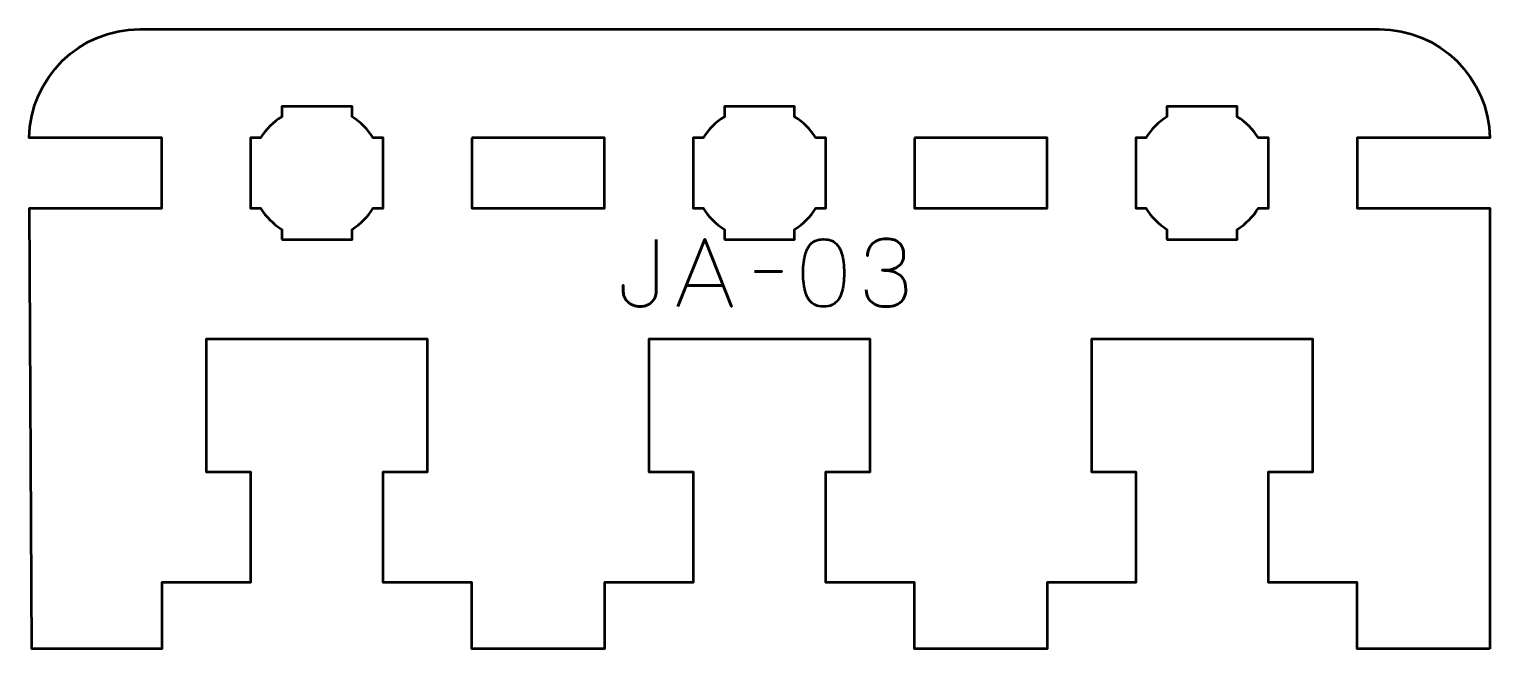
# Model space of a CAD drawing. Header units: centimetres. Extents: x -13.8 to -7.2, y -16.25 to -13.45.
import ezdxf

# ---------------------------------------------------------------- set-up
doc = ezdxf.new("R2010")
doc.units = ezdxf.units.CM
doc.header["$MEASUREMENT"] = 0
doc.layers.add('Layer 1', color=7, linetype='Continuous')

msp = doc.modelspace()

# ---------------------------------------------------------------- linework, layer by layer
at = {"layer": 'Layer 1', "lineweight": 53}
for points, knots in [([(-7.2, -16.25), (-7.2, -16.25), (-7.2, -15.95), (-7.2, -15.95), (-7.2, -15.95), (-7.2, -15.95), (-7.2, -15.95001), (-7.2, -15.95001), (-7.2, -15.95001), (-7.2, -15.95001), (-7.2, -14.25875), (-7.2, -14.25875), (-7.2, -14.25875), (-7.2, -14.25875), (-7.80001, -14.25875), (-7.80001, -14.25875), (-7.80001, -14.25875), (-7.80001, -14.25875), (-7.80001, -13.94125), (-7.80001, -13.94125), (-7.80001, -13.94125), (-7.80001, -13.94125), (-7.20011, -13.94125), (-7.20011, -13.94125), (-7.20011, -13.94125), (-7.20479, -13.6692), (-7.42685, -13.45), (-7.70001, -13.45), (-7.70001, -13.45), (-7.70001, -13.45), (-13.30011, -13.45), (-13.30011, -13.45), (-13.30011, -13.45), (-13.57327, -13.45), (-13.79533, -13.6692), (-13.80001, -13.94125), (-13.80001, -13.94125), (-13.80001, -13.94125), (-13.20011, -13.94125), (-13.20011, -13.94125), (-13.20011, -13.94125), (-13.20011, -13.94125), (-13.20011, -14.25875), (-13.20011, -14.25875), (-13.20011, -14.25875), (-13.20011, -14.25875), (-13.79819, -14.25875), (-13.79819, -14.25875), (-13.79819, -14.25875), (-13.79819, -14.25875), (-13.78761, -16.25), (-13.78761, -16.25), (-13.78761, -16.25), (-13.78761, -16.25), (-13.20011, -16.25), (-13.20011, -16.25), (-13.20011, -16.25), (-13.20011, -16.25), (-13.20011, -15.95), (-13.20011, -15.95), (-13.20011, -15.95), (-13.20011, -15.95), (-12.8001, -15.95), (-12.8001, -15.95), (-12.8001, -15.95), (-12.8001, -15.95), (-12.8001, -15.45), (-12.8001, -15.45), (-12.8001, -15.45), (-12.8001, -15.45), (-13.0001, -15.44999), (-13.0001, -15.44999), (-13.0001, -15.44999), (-13.0001, -15.44999), (-13.0001, -14.85), (-13.0001, -14.85), (-13.0001, -14.85), (-12.61677, -14.85), (-12.38342, -14.85), (-12.00009, -14.85), (-12.00009, -14.85), (-12.00009, -14.85), (-12.00009, -15.44999), (-12.00009, -15.44999), (-12.00009, -15.44999), (-12.00009, -15.44999), (-12.20009, -15.45), (-12.20009, -15.45), (-12.20009, -15.45), (-12.20009, -15.45), (-12.20009, -15.95001), (-12.20009, -15.95001), (-12.20009, -15.95001), (-12.20009, -15.95001), (-11.80008, -15.95), (-11.80008, -15.95), (-11.80008, -15.95), (-11.80008, -15.95), (-11.80008, -16.25), (-11.80008, -16.25), (-11.80008, -16.25), (-11.80008, -16.25), (-11.20007, -16.25), (-11.20007, -16.25), (-11.20007, -16.25), (-11.20007, -16.25), (-11.20007, -15.95), (-11.20007, -15.95), (-11.20007, -15.95), (-11.20007, -15.95), (-10.80007, -15.95), (-10.80007, -15.95), (-10.80007, -15.95), (-10.80007, -15.95), (-10.80007, -15.45), (-10.80007, -15.45), (-10.80007, -15.45), (-10.80007, -15.45), (-11.00007, -15.44999), (-11.00007, -15.44999), (-11.00007, -15.44999), (-11.00007, -15.44999), (-11.00007, -14.85), (-11.00007, -14.85), (-11.00007, -14.85), (-10.61673, -14.85), (-10.38339, -14.85), (-10.00005, -14.85), (-10.00005, -14.85), (-10.00005, -14.85), (-10.00005, -15.44999), (-10.00005, -15.44999), (-10.00005, -15.44999), (-10.00005, -15.44999), (-10.20005, -15.45), (-10.20005, -15.45), (-10.20005, -15.45), (-10.20005, -15.45), (-10.20005, -15.95001), (-10.20005, -15.95001), (-10.20005, -15.95001), (-10.20005, -15.95001), (-9.80005, -15.95), (-9.80005, -15.95), (-9.80005, -15.95), (-9.80005, -15.95), (-9.80005, -16.25), (-9.80005, -16.25), (-9.80005, -16.25), (-9.80005, -16.25), (-9.20004, -16.25), (-9.20004, -16.25), (-9.20004, -16.25), (-9.20004, -16.25), (-9.20004, -15.95), (-9.20004, -15.95), (-9.20004, -15.95), (-9.20004, -15.95), (-8.80003, -15.95), (-8.80003, -15.95), (-8.80003, -15.95), (-8.80003, -15.95), (-8.80003, -15.45), (-8.80003, -15.45), (-8.80003, -15.45), (-8.80003, -15.45), (-9.00003, -15.44999), (-9.00003, -15.44999), (-9.00003, -15.44999), (-9.00003, -15.44999), (-9.00003, -14.85), (-9.00003, -14.85), (-9.00003, -14.85), (-8.6167, -14.85), (-8.38335, -14.85), (-8.00002, -14.85), (-8.00002, -14.85), (-8.00002, -14.85), (-8.00002, -15.44999), (-8.00002, -15.44999), (-8.00002, -15.44999), (-8.00002, -15.44999), (-8.20002, -15.45), (-8.20002, -15.45), (-8.20002, -15.45), (-8.20002, -15.45), (-8.20002, -15.95001), (-8.20002, -15.95001), (-8.20002, -15.95001), (-8.20002, -15.95001), (-7.80001, -15.95), (-7.80001, -15.95), (-7.80001, -15.95), (-7.80001, -15.95), (-7.80001, -16.25), (-7.80001, -16.25), (-7.80001, -16.25), (-7.80001, -16.25), (-7.2, -16.25), (-7.2, -16.25)], [0, 0, 0, 0, 0.02, 0.02, 0.02, 0.02, 0.04, 0.04, 0.04, 0.04, 0.06, 0.06, 0.06, 0.06, 0.08, 0.08, 0.08, 0.08, 0.1, 0.1, 0.1, 0.1, 0.12, 0.12, 0.12, 0.12, 0.14, 0.14, 0.14, 0.14, 0.16, 0.16, 0.16, 0.16, 0.18, 0.18, 0.18, 0.18, 0.2, 0.2, 0.2, 0.2, 0.22, 0.22, 0.22, 0.22, 0.24, 0.24, 0.24, 0.24, 0.26, 0.26, 0.26, 0.26, 0.28, 0.28, 0.28, 0.28, 0.3, 0.3, 0.3, 0.3, 0.32, 0.32, 0.32, 0.32, 0.34, 0.34, 0.34, 0.34, 0.36, 0.36, 0.36, 0.36, 0.38, 0.38, 0.38, 0.38, 0.4, 0.4, 0.4, 0.4, 0.42, 0.42, 0.42, 0.42, 0.44, 0.44, 0.44, 0.44, 0.46, 0.46, 0.46, 0.46, 0.48, 0.48, 0.48, 0.48, 0.5, 0.5, 0.5, 0.5, 0.52, 0.52, 0.52, 0.52, 0.54, 0.54, 0.54, 0.54, 0.56, 0.56, 0.56, 0.56, 0.58, 0.58, 0.58, 0.58, 0.6, 0.6, 0.6, 0.6, 0.62, 0.62, 0.62, 0.62, 0.64, 0.64, 0.64, 0.64, 0.66, 0.66, 0.66, 0.66, 0.68, 0.68, 0.68, 0.68, 0.7, 0.7, 0.7, 0.7, 0.72, 0.72, 0.72, 0.72, 0.74, 0.74, 0.74, 0.74, 0.76, 0.76, 0.76, 0.76, 0.78, 0.78, 0.78, 0.78, 0.8, 0.8, 0.8, 0.8, 0.82, 0.82, 0.82, 0.82, 0.84, 0.84, 0.84, 0.84, 0.86, 0.86, 0.86, 0.86, 0.88, 0.88, 0.88, 0.88, 0.9, 0.9, 0.9, 0.9, 0.92, 0.92, 0.92, 0.92, 0.94, 0.94, 0.94, 0.94, 0.96, 0.96, 0.96, 0.96, 0.98, 0.98, 0.98, 0.98, 1, 1, 1, 1]), ([(-12.65885, -14.4), (-12.65885, -14.4), (-12.65885, -14.35456), (-12.65885, -14.35456), (-12.65885, -14.35456), (-12.69761, -14.33033), (-12.73043, -14.2975), (-12.75466, -14.25875), (-12.75466, -14.25875), (-12.75466, -14.25875), (-12.8001, -14.25875), (-12.8001, -14.25875), (-12.8001, -14.25875), (-12.8001, -14.25875), (-12.8001, -14.1), (-12.8001, -14.1), (-12.8001, -14.1), (-12.8001, -14.1), (-12.8001, -13.94125), (-12.8001, -13.94125), (-12.8001, -13.94125), (-12.8001, -13.94125), (-12.75466, -13.94125), (-12.75466, -13.94125), (-12.75466, -13.94125), (-12.73043, -13.9025), (-12.69761, -13.86967), (-12.65885, -13.84544), (-12.65885, -13.84544), (-12.65885, -13.84544), (-12.65885, -13.8), (-12.65885, -13.8), (-12.65885, -13.8), (-12.65885, -13.8), (-12.50009, -13.8), (-12.50009, -13.8), (-12.50009, -13.8), (-12.50009, -13.8), (-12.34134, -13.8), (-12.34134, -13.8), (-12.34134, -13.8), (-12.34134, -13.8), (-12.34134, -13.84544), (-12.34134, -13.84544), (-12.34134, -13.84544), (-12.30258, -13.86967), (-12.26976, -13.9025), (-12.24553, -13.94125), (-12.24553, -13.94125), (-12.24553, -13.94125), (-12.20009, -13.94125), (-12.20009, -13.94125), (-12.20009, -13.94125), (-12.20009, -13.94125), (-12.20009, -14.1), (-12.20009, -14.1), (-12.20009, -14.1), (-12.20009, -14.1), (-12.20009, -14.25875), (-12.20009, -14.25875), (-12.20009, -14.25875), (-12.20009, -14.25875), (-12.24553, -14.25875), (-12.24553, -14.25875), (-12.24553, -14.25875), (-12.26976, -14.2975), (-12.30258, -14.33033), (-12.34134, -14.35456), (-12.34134, -14.35456), (-12.34134, -14.35456), (-12.34134, -14.4), (-12.34134, -14.4), (-12.34134, -14.4), (-12.34134, -14.4), (-12.50009, -14.4), (-12.50009, -14.4), (-12.50009, -14.4), (-12.50009, -14.4), (-12.65885, -14.4), (-12.65885, -14.4)], [0, 0, 0, 0, 0.05, 0.05, 0.05, 0.05, 0.1, 0.1, 0.1, 0.1, 0.15, 0.15, 0.15, 0.15, 0.2, 0.2, 0.2, 0.2, 0.25, 0.25, 0.25, 0.25, 0.3, 0.3, 0.3, 0.3, 0.35, 0.35, 0.35, 0.35, 0.4, 0.4, 0.4, 0.4, 0.45, 0.45, 0.45, 0.45, 0.5, 0.5, 0.5, 0.5, 0.55, 0.55, 0.55, 0.55, 0.6, 0.6, 0.6, 0.6, 0.65, 0.65, 0.65, 0.65, 0.7, 0.7, 0.7, 0.7, 0.75, 0.75, 0.75, 0.75, 0.8, 0.8, 0.8, 0.8, 0.85, 0.85, 0.85, 0.85, 0.9, 0.9, 0.9, 0.9, 0.95, 0.95, 0.95, 0.95, 1, 1, 1, 1]), ([(-10.65881, -14.4), (-10.65881, -14.4), (-10.65881, -14.35456), (-10.65881, -14.35456), (-10.65881, -14.35456), (-10.69757, -14.33033), (-10.73039, -14.2975), (-10.75462, -14.25875), (-10.75462, -14.25875), (-10.75462, -14.25875), (-10.80007, -14.25875), (-10.80007, -14.25875), (-10.80007, -14.25875), (-10.80007, -14.25875), (-10.80007, -14.1), (-10.80007, -14.1), (-10.80007, -14.1), (-10.80007, -14.1), (-10.80007, -13.94125), (-10.80007, -13.94125), (-10.80007, -13.94125), (-10.80007, -13.94125), (-10.75462, -13.94125), (-10.75462, -13.94125), (-10.75462, -13.94125), (-10.73039, -13.9025), (-10.69757, -13.86967), (-10.65881, -13.84544), (-10.65881, -13.84544), (-10.65881, -13.84544), (-10.65881, -13.8), (-10.65881, -13.8), (-10.65881, -13.8), (-10.65881, -13.8), (-10.50006, -13.8), (-10.50006, -13.8), (-10.50006, -13.8), (-10.50006, -13.8), (-10.34131, -13.8), (-10.34131, -13.8), (-10.34131, -13.8), (-10.34131, -13.8), (-10.34131, -13.84544), (-10.34131, -13.84544), (-10.34131, -13.84544), (-10.30255, -13.86967), (-10.26973, -13.9025), (-10.2455, -13.94125), (-10.2455, -13.94125), (-10.2455, -13.94125), (-10.20005, -13.94125), (-10.20005, -13.94125), (-10.20005, -13.94125), (-10.20005, -13.94125), (-10.20005, -14.1), (-10.20005, -14.1), (-10.20005, -14.1), (-10.20005, -14.1), (-10.20005, -14.25875), (-10.20005, -14.25875), (-10.20005, -14.25875), (-10.20005, -14.25875), (-10.2455, -14.25875), (-10.2455, -14.25875), (-10.2455, -14.25875), (-10.26973, -14.2975), (-10.30255, -14.33033), (-10.34131, -14.35456), (-10.34131, -14.35456), (-10.34131, -14.35456), (-10.34131, -14.4), (-10.34131, -14.4), (-10.34131, -14.4), (-10.34131, -14.4), (-10.50006, -14.4), (-10.50006, -14.4), (-10.50006, -14.4), (-10.50006, -14.4), (-10.65881, -14.4), (-10.65881, -14.4)], [0, 0, 0, 0, 0.05, 0.05, 0.05, 0.05, 0.1, 0.1, 0.1, 0.1, 0.15, 0.15, 0.15, 0.15, 0.2, 0.2, 0.2, 0.2, 0.25, 0.25, 0.25, 0.25, 0.3, 0.3, 0.3, 0.3, 0.35, 0.35, 0.35, 0.35, 0.4, 0.4, 0.4, 0.4, 0.45, 0.45, 0.45, 0.45, 0.5, 0.5, 0.5, 0.5, 0.55, 0.55, 0.55, 0.55, 0.6, 0.6, 0.6, 0.6, 0.65, 0.65, 0.65, 0.65, 0.7, 0.7, 0.7, 0.7, 0.75, 0.75, 0.75, 0.75, 0.8, 0.8, 0.8, 0.8, 0.85, 0.85, 0.85, 0.85, 0.9, 0.9, 0.9, 0.9, 0.95, 0.95, 0.95, 0.95, 1, 1, 1, 1]), ([(-8.65878, -14.4), (-8.65878, -14.4), (-8.65878, -14.35456), (-8.65878, -14.35456), (-8.65878, -14.35456), (-8.69754, -14.33033), (-8.73036, -14.2975), (-8.75459, -14.25875), (-8.75459, -14.25875), (-8.75459, -14.25875), (-8.80003, -14.25875), (-8.80003, -14.25875), (-8.80003, -14.25875), (-8.80003, -14.25875), (-8.80003, -14.1), (-8.80003, -14.1), (-8.80003, -14.1), (-8.80003, -14.1), (-8.80003, -13.94125), (-8.80003, -13.94125), (-8.80003, -13.94125), (-8.80003, -13.94125), (-8.75459, -13.94125), (-8.75459, -13.94125), (-8.75459, -13.94125), (-8.73036, -13.9025), (-8.69754, -13.86967), (-8.65878, -13.84544), (-8.65878, -13.84544), (-8.65878, -13.84544), (-8.65878, -13.8), (-8.65878, -13.8), (-8.65878, -13.8), (-8.65878, -13.8), (-8.50003, -13.8), (-8.50003, -13.8), (-8.50003, -13.8), (-8.50003, -13.8), (-8.34127, -13.8), (-8.34127, -13.8), (-8.34127, -13.8), (-8.34127, -13.8), (-8.34127, -13.84544), (-8.34127, -13.84544), (-8.34127, -13.84544), (-8.30251, -13.86967), (-8.26969, -13.9025), (-8.24546, -13.94125), (-8.24546, -13.94125), (-8.24546, -13.94125), (-8.20002, -13.94125), (-8.20002, -13.94125), (-8.20002, -13.94125), (-8.20002, -13.94125), (-8.20002, -14.1), (-8.20002, -14.1), (-8.20002, -14.1), (-8.20002, -14.1), (-8.20002, -14.25875), (-8.20002, -14.25875), (-8.20002, -14.25875), (-8.20002, -14.25875), (-8.24546, -14.25875), (-8.24546, -14.25875), (-8.24546, -14.25875), (-8.26969, -14.2975), (-8.30251, -14.33033), (-8.34127, -14.35456), (-8.34127, -14.35456), (-8.34127, -14.35456), (-8.34127, -14.4), (-8.34127, -14.4), (-8.34127, -14.4), (-8.34127, -14.4), (-8.50003, -14.4), (-8.50003, -14.4), (-8.50003, -14.4), (-8.50003, -14.4), (-8.65878, -14.4), (-8.65878, -14.4)], [0, 0, 0, 0, 0.05, 0.05, 0.05, 0.05, 0.1, 0.1, 0.1, 0.1, 0.15, 0.15, 0.15, 0.15, 0.2, 0.2, 0.2, 0.2, 0.25, 0.25, 0.25, 0.25, 0.3, 0.3, 0.3, 0.3, 0.35, 0.35, 0.35, 0.35, 0.4, 0.4, 0.4, 0.4, 0.45, 0.45, 0.45, 0.45, 0.5, 0.5, 0.5, 0.5, 0.55, 0.55, 0.55, 0.55, 0.6, 0.6, 0.6, 0.6, 0.65, 0.65, 0.65, 0.65, 0.7, 0.7, 0.7, 0.7, 0.75, 0.75, 0.75, 0.75, 0.8, 0.8, 0.8, 0.8, 0.85, 0.85, 0.85, 0.85, 0.9, 0.9, 0.9, 0.9, 0.95, 0.95, 0.95, 0.95, 1, 1, 1, 1]), ([(-11.80008, -13.94125), (-11.80008, -13.94125), (-11.20007, -13.94125), (-11.20007, -13.94125), (-11.20007, -13.94125), (-11.20007, -13.94125), (-11.20007, -14.25875), (-11.20007, -14.25875), (-11.20007, -14.25875), (-11.20007, -14.25875), (-11.80008, -14.25875), (-11.80008, -14.25875), (-11.80008, -14.25875), (-11.80008, -14.25875), (-11.80008, -13.94125), (-11.80008, -13.94125)], [0, 0, 0, 0, 0.25, 0.25, 0.25, 0.25, 0.5, 0.5, 0.5, 0.5, 0.75, 0.75, 0.75, 0.75, 1, 1, 1, 1]), ([(-9.80005, -13.94125), (-9.80005, -13.94125), (-9.20004, -13.94125), (-9.20004, -13.94125), (-9.20004, -13.94125), (-9.20004, -13.94125), (-9.20004, -14.25875), (-9.20004, -14.25875), (-9.20004, -14.25875), (-9.20004, -14.25875), (-9.80005, -14.25875), (-9.80005, -14.25875), (-9.80005, -14.25875), (-9.80005, -14.25875), (-9.80005, -13.94125), (-9.80005, -13.94125)], [0, 0, 0, 0, 0.25, 0.25, 0.25, 0.25, 0.5, 0.5, 0.5, 0.5, 0.75, 0.75, 0.75, 0.75, 1, 1, 1, 1])]:
    msp.add_open_spline(points, degree=3, knots=knots, dxfattribs=at)
at = {"layer": 'Layer 1', "color": 5, "lineweight": 53}
for points, knots in [([(-10.96679, -14.40035), (-10.96679, -14.40035), (-10.96721, -14.63742), (-10.96721, -14.63742), (-10.96721, -14.63742), (-10.96721, -14.64511), (-10.96884, -14.65287), (-10.97194, -14.66056), (-10.97194, -14.66056), (-10.97512, -14.66832), (-10.97977, -14.67538), (-10.98591, -14.68187), (-10.98591, -14.68187), (-10.99212, -14.68829), (-10.99967, -14.69351), (-11.00863, -14.69739), (-11.00863, -14.69739), (-11.01766, -14.70134), (-11.02796, -14.70332), (-11.0396, -14.70346), (-11.0396, -14.70346), (-11.05125, -14.70346), (-11.06176, -14.70155), (-11.07107, -14.69781), (-11.07107, -14.69781), (-11.08039, -14.694), (-11.08836, -14.68892), (-11.09492, -14.6825), (-11.09492, -14.6825), (-11.10155, -14.67608), (-11.10656, -14.66903), (-11.11009, -14.66119), (-11.11009, -14.66119), (-11.11362, -14.65336), (-11.11538, -14.64546), (-11.11538, -14.63742), (-11.11538, -14.63742), (-11.11538, -14.63742), (-11.11538, -14.60609), (-11.11538, -14.60609), (-11.11538, -14.60609), (-11.11538, -14.60609), (-11.11538, -14.63742), (-11.11538, -14.63742), (-11.11538, -14.63742), (-11.11538, -14.64546), (-11.11362, -14.65336), (-11.11009, -14.66119), (-11.11009, -14.66119), (-11.10656, -14.66903), (-11.10155, -14.67608), (-11.09492, -14.6825), (-11.09492, -14.6825), (-11.08836, -14.68892), (-11.08039, -14.694), (-11.07107, -14.69781), (-11.07107, -14.69781), (-11.06176, -14.70155), (-11.05125, -14.70346), (-11.0396, -14.70346), (-11.0396, -14.70346), (-11.02796, -14.70332), (-11.01766, -14.70134), (-11.00863, -14.69739), (-11.00863, -14.69739), (-10.99967, -14.69351), (-10.99212, -14.68829), (-10.98591, -14.68187), (-10.98591, -14.68187), (-10.97977, -14.67538), (-10.97512, -14.66832), (-10.97194, -14.66056), (-10.97194, -14.66056), (-10.96884, -14.65287), (-10.96721, -14.64511), (-10.96721, -14.63742), (-10.96721, -14.63742), (-10.96721, -14.63742), (-10.96679, -14.40035), (-10.96679, -14.40035)], [0, 0, 0, 0, 0.05, 0.05, 0.05, 0.05, 0.1, 0.1, 0.1, 0.1, 0.15, 0.15, 0.15, 0.15, 0.2, 0.2, 0.2, 0.2, 0.25, 0.25, 0.25, 0.25, 0.3, 0.3, 0.3, 0.3, 0.35, 0.35, 0.35, 0.35, 0.4, 0.4, 0.4, 0.4, 0.45, 0.45, 0.45, 0.45, 0.5, 0.5, 0.5, 0.5, 0.55, 0.55, 0.55, 0.55, 0.6, 0.6, 0.6, 0.6, 0.65, 0.65, 0.65, 0.65, 0.7, 0.7, 0.7, 0.7, 0.75, 0.75, 0.75, 0.75, 0.8, 0.8, 0.8, 0.8, 0.85, 0.85, 0.85, 0.85, 0.9, 0.9, 0.9, 0.9, 0.95, 0.95, 0.95, 0.95, 1, 1, 1, 1]), ([(-10.86858, -14.70388), (-10.86858, -14.70388), (-10.74751, -14.39866), (-10.74751, -14.39866), (-10.74751, -14.39866), (-10.74751, -14.39866), (-10.626, -14.70388), (-10.626, -14.70388), (-10.626, -14.70388), (-10.626, -14.70388), (-10.74751, -14.39866), (-10.74751, -14.39866), (-10.74751, -14.39866), (-10.74751, -14.39866), (-10.86858, -14.70388), (-10.86858, -14.70388)], [0, 0, 0, 0, 0.25, 0.25, 0.25, 0.25, 0.5, 0.5, 0.5, 0.5, 0.75, 0.75, 0.75, 0.75, 1, 1, 1, 1]), ([(-10.21029, -14.70388), (-10.19548, -14.70381), (-10.18271, -14.7012), (-10.17205, -14.69612), (-10.17205, -14.69612), (-10.16147, -14.69104), (-10.15265, -14.68377), (-10.1456, -14.67453), (-10.1456, -14.67453), (-10.13861, -14.66522), (-10.13311, -14.65421), (-10.12902, -14.64151), (-10.12902, -14.64151), (-10.12499, -14.62881), (-10.1221, -14.61491), (-10.12048, -14.59967), (-10.12048, -14.59967), (-10.11878, -14.58443), (-10.11794, -14.56841), (-10.11801, -14.55148), (-10.11801, -14.55148), (-10.11794, -14.53462), (-10.11878, -14.5186), (-10.12048, -14.50343), (-10.12048, -14.50343), (-10.1221, -14.48826), (-10.12499, -14.47429), (-10.12902, -14.46159), (-10.12902, -14.46159), (-10.13311, -14.44896), (-10.13861, -14.43796), (-10.1456, -14.42857), (-10.1456, -14.42857), (-10.15265, -14.41926), (-10.16147, -14.41199), (-10.17205, -14.40691), (-10.17205, -14.40691), (-10.18271, -14.40176), (-10.19548, -14.39915), (-10.21029, -14.39908), (-10.21029, -14.39908), (-10.22511, -14.39915), (-10.23788, -14.40176), (-10.24854, -14.40691), (-10.24854, -14.40691), (-10.25912, -14.41199), (-10.26794, -14.41926), (-10.27499, -14.42857), (-10.27499, -14.42857), (-10.28198, -14.43796), (-10.28748, -14.44896), (-10.29157, -14.46159), (-10.29157, -14.46159), (-10.2956, -14.47429), (-10.29849, -14.48826), (-10.30011, -14.50343), (-10.30011, -14.50343), (-10.3018, -14.5186), (-10.30265, -14.53462), (-10.30258, -14.55148), (-10.30258, -14.55148), (-10.30265, -14.56841), (-10.3018, -14.58443), (-10.30011, -14.59967), (-10.30011, -14.59967), (-10.29849, -14.61491), (-10.2956, -14.62881), (-10.29157, -14.64151), (-10.29157, -14.64151), (-10.28748, -14.65421), (-10.28198, -14.66522), (-10.27499, -14.67453), (-10.27499, -14.67453), (-10.26794, -14.68377), (-10.25912, -14.69104), (-10.24854, -14.69612), (-10.24854, -14.69612), (-10.23788, -14.7012), (-10.22511, -14.70381), (-10.21029, -14.70388)], [0, 0, 0, 0, 0.05, 0.05, 0.05, 0.05, 0.1, 0.1, 0.1, 0.1, 0.15, 0.15, 0.15, 0.15, 0.2, 0.2, 0.2, 0.2, 0.25, 0.25, 0.25, 0.25, 0.3, 0.3, 0.3, 0.3, 0.35, 0.35, 0.35, 0.35, 0.4, 0.4, 0.4, 0.4, 0.45, 0.45, 0.45, 0.45, 0.5, 0.5, 0.5, 0.5, 0.55, 0.55, 0.55, 0.55, 0.6, 0.6, 0.6, 0.6, 0.65, 0.65, 0.65, 0.65, 0.7, 0.7, 0.7, 0.7, 0.75, 0.75, 0.75, 0.75, 0.8, 0.8, 0.8, 0.8, 0.85, 0.85, 0.85, 0.85, 0.9, 0.9, 0.9, 0.9, 0.95, 0.95, 0.95, 0.95, 1, 1, 1, 1]), ([(-10.21029, -14.70388), (-10.19548, -14.70381), (-10.18271, -14.7012), (-10.17205, -14.69612), (-10.17205, -14.69612), (-10.16147, -14.69104), (-10.15265, -14.68377), (-10.1456, -14.67453), (-10.1456, -14.67453), (-10.13861, -14.66522), (-10.13311, -14.65421), (-10.12902, -14.64151), (-10.12902, -14.64151), (-10.12499, -14.62881), (-10.1221, -14.61491), (-10.12048, -14.59967), (-10.12048, -14.59967), (-10.11878, -14.58443), (-10.11794, -14.56841), (-10.11801, -14.55148), (-10.11801, -14.55148), (-10.11794, -14.53462), (-10.11878, -14.5186), (-10.12048, -14.50343), (-10.12048, -14.50343), (-10.1221, -14.48826), (-10.12499, -14.47429), (-10.12902, -14.46159), (-10.12902, -14.46159), (-10.13311, -14.44896), (-10.13861, -14.43796), (-10.1456, -14.42857), (-10.1456, -14.42857), (-10.15265, -14.41926), (-10.16147, -14.41199), (-10.17205, -14.40691), (-10.17205, -14.40691), (-10.18271, -14.40176), (-10.19548, -14.39915), (-10.21029, -14.39908), (-10.21029, -14.39908), (-10.22511, -14.39915), (-10.23788, -14.40176), (-10.24854, -14.40691), (-10.24854, -14.40691), (-10.25912, -14.41199), (-10.26794, -14.41926), (-10.27499, -14.42857), (-10.27499, -14.42857), (-10.28198, -14.43796), (-10.28748, -14.44896), (-10.29157, -14.46159), (-10.29157, -14.46159), (-10.2956, -14.47429), (-10.29849, -14.48826), (-10.30011, -14.50343), (-10.30011, -14.50343), (-10.3018, -14.5186), (-10.30265, -14.53462), (-10.30258, -14.55148), (-10.30258, -14.55148), (-10.30265, -14.56841), (-10.3018, -14.58443), (-10.30011, -14.59967), (-10.30011, -14.59967), (-10.29849, -14.61491), (-10.2956, -14.62881), (-10.29157, -14.64151), (-10.29157, -14.64151), (-10.28748, -14.65421), (-10.28198, -14.66522), (-10.27499, -14.67453), (-10.27499, -14.67453), (-10.26794, -14.68377), (-10.25912, -14.69104), (-10.24854, -14.69612), (-10.24854, -14.69612), (-10.23788, -14.7012), (-10.22511, -14.70381), (-10.21029, -14.70388)], [0, 0, 0, 0, 0.05, 0.05, 0.05, 0.05, 0.1, 0.1, 0.1, 0.1, 0.15, 0.15, 0.15, 0.15, 0.2, 0.2, 0.2, 0.2, 0.25, 0.25, 0.25, 0.25, 0.3, 0.3, 0.3, 0.3, 0.35, 0.35, 0.35, 0.35, 0.4, 0.4, 0.4, 0.4, 0.45, 0.45, 0.45, 0.45, 0.5, 0.5, 0.5, 0.5, 0.55, 0.55, 0.55, 0.55, 0.6, 0.6, 0.6, 0.6, 0.65, 0.65, 0.65, 0.65, 0.7, 0.7, 0.7, 0.7, 0.75, 0.75, 0.75, 0.75, 0.8, 0.8, 0.8, 0.8, 0.85, 0.85, 0.85, 0.85, 0.9, 0.9, 0.9, 0.9, 0.95, 0.95, 0.95, 0.95, 1, 1, 1, 1]), ([(-10.01767, -14.62726), (-10.0176, -14.6425), (-10.01407, -14.65576), (-10.00709, -14.66726), (-10.00709, -14.66726), (-10.0001, -14.67869), (-9.99015, -14.68765), (-9.97717, -14.69407), (-9.97717, -14.69407), (-9.96419, -14.70049), (-9.9486, -14.70374), (-9.93046, -14.70388), (-9.93046, -14.70388), (-9.91685, -14.70388), (-9.9045, -14.70247), (-9.89328, -14.69951), (-9.89328, -14.69951), (-9.88213, -14.69654), (-9.87254, -14.69196), (-9.86442, -14.68568), (-9.86442, -14.68568), (-9.85631, -14.6794), (-9.8501, -14.67128), (-9.84566, -14.66141), (-9.84566, -14.66141), (-9.84128, -14.65146), (-9.8391, -14.63953), (-9.83903, -14.62556), (-9.83903, -14.62556), (-9.83895, -14.60694), (-9.84276, -14.5912), (-9.85031, -14.57843), (-9.85031, -14.57843), (-9.85786, -14.56566), (-9.86958, -14.55607), (-9.88531, -14.54951), (-9.88531, -14.54951), (-9.90104, -14.54294), (-9.92122, -14.53963), (-9.9457, -14.53963), (-9.9457, -14.53963), (-9.92743, -14.5397), (-9.91212, -14.53801), (-9.89963, -14.53455), (-9.89963, -14.53455), (-9.88721, -14.53109), (-9.87727, -14.52622), (-9.86979, -14.51987), (-9.86979, -14.51987), (-9.86231, -14.51359), (-9.85688, -14.50611), (-9.85363, -14.49751), (-9.85363, -14.49751), (-9.85031, -14.48897), (-9.84869, -14.47959), (-9.84876, -14.46936), (-9.84876, -14.46936), (-9.84869, -14.45912), (-9.8501, -14.44967), (-9.85292, -14.44092), (-9.85292, -14.44092), (-9.85568, -14.43217), (-9.86019, -14.42448), (-9.86633, -14.41792), (-9.86633, -14.41792), (-9.87247, -14.41136), (-9.88058, -14.40621), (-9.89053, -14.40254), (-9.89053, -14.40254), (-9.90055, -14.39887), (-9.91276, -14.39704), (-9.92708, -14.39697), (-9.92708, -14.39697), (-9.94133, -14.39704), (-9.95382, -14.39915), (-9.9644, -14.40325), (-9.9644, -14.40325), (-9.97506, -14.40734), (-9.9838, -14.41291), (-9.99086, -14.42004), (-9.99086, -14.42004), (-9.99784, -14.42716), (-10.00307, -14.43528), (-10.00652, -14.44445), (-10.00652, -14.44445), (-10.01005, -14.45362), (-10.01174, -14.46336), (-10.01174, -14.47359), (-10.01174, -14.47359), (-10.01174, -14.46336), (-10.01005, -14.45362), (-10.00652, -14.44445), (-10.00652, -14.44445), (-10.00307, -14.43528), (-9.99784, -14.42716), (-9.99086, -14.42004), (-9.99086, -14.42004), (-9.9838, -14.41291), (-9.97506, -14.40734), (-9.9644, -14.40325), (-9.9644, -14.40325), (-9.95382, -14.39915), (-9.94133, -14.39704), (-9.92708, -14.39697), (-9.92708, -14.39697), (-9.91276, -14.39704), (-9.90055, -14.39887), (-9.89053, -14.40254), (-9.89053, -14.40254), (-9.88058, -14.40621), (-9.87247, -14.41136), (-9.86633, -14.41792), (-9.86633, -14.41792), (-9.86019, -14.42448), (-9.85568, -14.43217), (-9.85292, -14.44092), (-9.85292, -14.44092), (-9.8501, -14.44967), (-9.84869, -14.45912), (-9.84876, -14.46936), (-9.84876, -14.46936), (-9.84869, -14.47959), (-9.85031, -14.48897), (-9.85363, -14.49751), (-9.85363, -14.49751), (-9.85688, -14.50611), (-9.86231, -14.51359), (-9.86979, -14.51987), (-9.86979, -14.51987), (-9.87727, -14.52622), (-9.88721, -14.53109), (-9.89963, -14.53455), (-9.89963, -14.53455), (-9.91212, -14.53801), (-9.92743, -14.5397), (-9.9457, -14.53963), (-9.9457, -14.53963), (-9.92122, -14.53963), (-9.90104, -14.54294), (-9.88531, -14.54951), (-9.88531, -14.54951), (-9.86958, -14.55607), (-9.85786, -14.56566), (-9.85031, -14.57843), (-9.85031, -14.57843), (-9.84276, -14.5912), (-9.83895, -14.60694), (-9.83903, -14.62556), (-9.83903, -14.62556), (-9.8391, -14.63953), (-9.84128, -14.65146), (-9.84566, -14.66141), (-9.84566, -14.66141), (-9.8501, -14.67128), (-9.85631, -14.6794), (-9.86442, -14.68568), (-9.86442, -14.68568), (-9.87254, -14.69196), (-9.88213, -14.69654), (-9.89328, -14.69951), (-9.89328, -14.69951), (-9.9045, -14.70247), (-9.91685, -14.70388), (-9.93046, -14.70388), (-9.93046, -14.70388), (-9.9486, -14.70374), (-9.96419, -14.70049), (-9.97717, -14.69407), (-9.97717, -14.69407), (-9.99015, -14.68765), (-10.0001, -14.67869), (-10.00709, -14.66726), (-10.00709, -14.66726), (-10.01407, -14.65576), (-10.0176, -14.6425), (-10.01767, -14.62726)], [0, 0, 0, 0, 0.0227273, 0.0227273, 0.0227273, 0.0227273, 0.0454545, 0.0454545, 0.0454545, 0.0454545, 0.0681818, 0.0681818, 0.0681818, 0.0681818, 0.0909091, 0.0909091, 0.0909091, 0.0909091, 0.1136364, 0.1136364, 0.1136364, 0.1136364, 0.1363636, 0.1363636, 0.1363636, 0.1363636, 0.1590909, 0.1590909, 0.1590909, 0.1590909, 0.1818182, 0.1818182, 0.1818182, 0.1818182, 0.2045455, 0.2045455, 0.2045455, 0.2045455, 0.2272727, 0.2272727, 0.2272727, 0.2272727, 0.25, 0.25, 0.25, 0.25, 0.2727273, 0.2727273, 0.2727273, 0.2727273, 0.2954545, 0.2954545, 0.2954545, 0.2954545, 0.3181818, 0.3181818, 0.3181818, 0.3181818, 0.3409091, 0.3409091, 0.3409091, 0.3409091, 0.3636364, 0.3636364, 0.3636364, 0.3636364, 0.3863636, 0.3863636, 0.3863636, 0.3863636, 0.4090909, 0.4090909, 0.4090909, 0.4090909, 0.4318182, 0.4318182, 0.4318182, 0.4318182, 0.4545455, 0.4545455, 0.4545455, 0.4545455, 0.4772727, 0.4772727, 0.4772727, 0.4772727, 0.5, 0.5, 0.5, 0.5, 0.5227273, 0.5227273, 0.5227273, 0.5227273, 0.5454545, 0.5454545, 0.5454545, 0.5454545, 0.5681818, 0.5681818, 0.5681818, 0.5681818, 0.5909091, 0.5909091, 0.5909091, 0.5909091, 0.6136364, 0.6136364, 0.6136364, 0.6136364, 0.6363636, 0.6363636, 0.6363636, 0.6363636, 0.6590909, 0.6590909, 0.6590909, 0.6590909, 0.6818182, 0.6818182, 0.6818182, 0.6818182, 0.7045455, 0.7045455, 0.7045455, 0.7045455, 0.7272727, 0.7272727, 0.7272727, 0.7272727, 0.75, 0.75, 0.75, 0.75, 0.7727273, 0.7727273, 0.7727273, 0.7727273, 0.7954545, 0.7954545, 0.7954545, 0.7954545, 0.8181818, 0.8181818, 0.8181818, 0.8181818, 0.8409091, 0.8409091, 0.8409091, 0.8409091, 0.8636364, 0.8636364, 0.8636364, 0.8636364, 0.8863636, 0.8863636, 0.8863636, 0.8863636, 0.9090909, 0.9090909, 0.9090909, 0.9090909, 0.9318182, 0.9318182, 0.9318182, 0.9318182, 0.9545455, 0.9545455, 0.9545455, 0.9545455, 0.9772727, 0.9772727, 0.9772727, 0.9772727, 1, 1, 1, 1]), ([(-10.52271, -14.54428), (-10.52271, -14.54428), (-10.39952, -14.54428), (-10.39952, -14.54428), (-10.39952, -14.54428), (-10.39952, -14.54428), (-10.52271, -14.54428), (-10.52271, -14.54428)], [0, 0, 0, 0, 0.5, 0.5, 0.5, 0.5, 1, 1, 1, 1]), ([(-10.83048, -14.60778), (-10.83048, -14.60778), (-10.66454, -14.60778), (-10.66454, -14.60778), (-10.66454, -14.60778), (-10.66454, -14.60778), (-10.83048, -14.60778), (-10.83048, -14.60778)], [0, 0, 0, 0, 0.5, 0.5, 0.5, 0.5, 1, 1, 1, 1])]:
    msp.add_open_spline(points, degree=3, knots=knots, dxfattribs=at)

doc.saveas('drawing.dxf')
